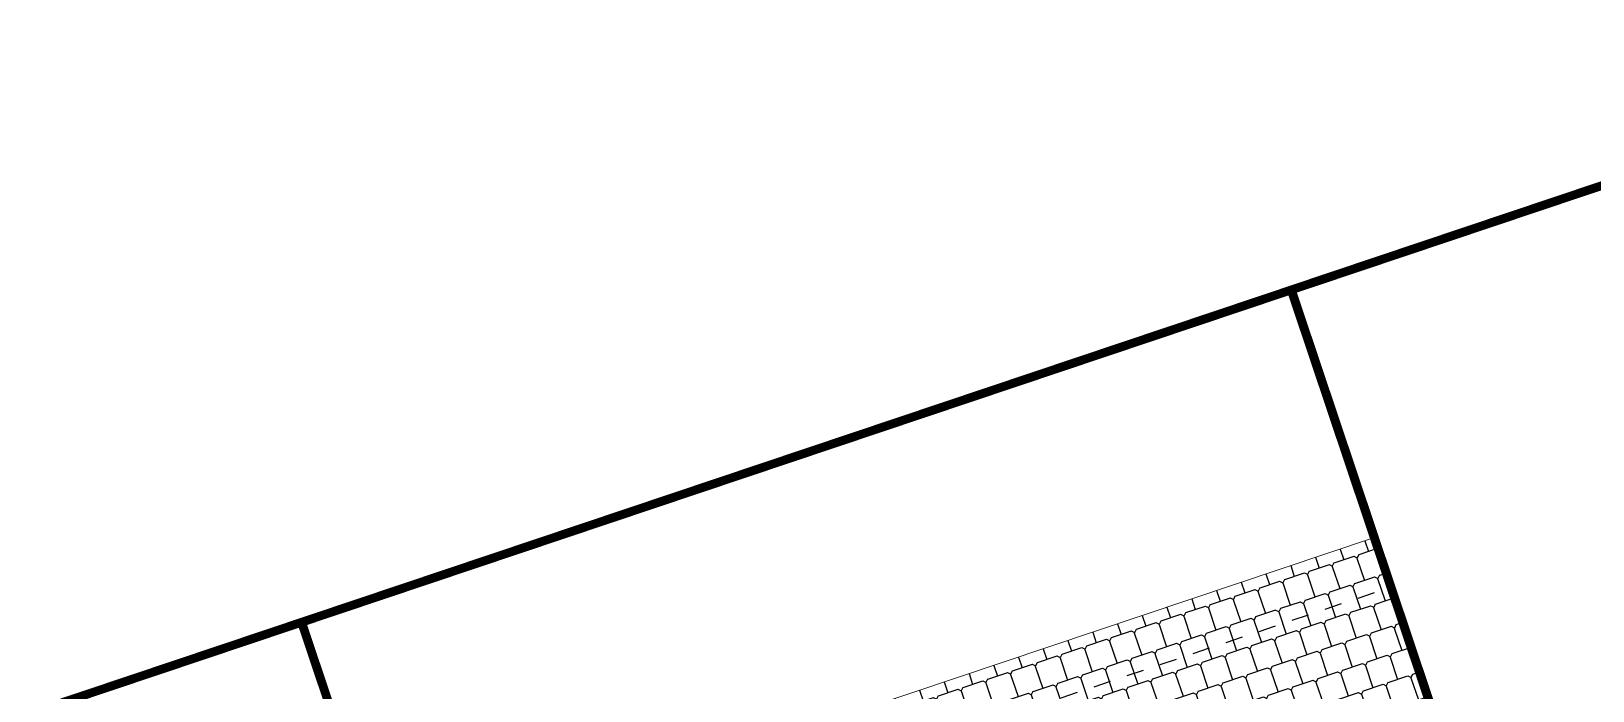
# Model space of a CAD drawing. Header units: metres. Extents: x 568332 to 569219, y 2065964 to 2066430.
# Drawn here: x 568565.68 to 568574.65, y 2066269.28 to 2066273.07 of the extents above; entities that cross this region are included whole.
import ezdxf

# ---------------------------------------------------------------- set-up
doc = ezdxf.new("R2010")
doc.units = ezdxf.units.M
doc.linetypes.add('CENTER', pattern=[2, 1.25, -0.25, 0.25, -0.25])
doc.linetypes.add('HIDDEN', pattern=[0.375, 0.25, -0.125])
doc.layers.get('DEFPOINTS').update_dxf_attribs({"linetype": 'CONTINUOUS'})
for name, color, linetype, lineweight in [('-CENTER', 143, 'CENTER', 13), ('-CONCRETE', 1, 'CONTINUOUS', 35), ('-DIM', 9, 'CONTINUOUS', 13), ('-LINE1', 7, 'CONTINUOUS', 18)]:
    doc.layers.add(name, color=color, linetype=linetype, lineweight=lineweight)
doc.layers.add('-RANH GIOI LO DAT', color=12, linetype='CONTINUOUS')
doc.layers.add('13. NET HATCH', color=252, linetype='CONTINUOUS')

# ---------------------------------------------------------------- blocks, each defined once
blk = doc.blocks.new('M15-T3')
at = {"layer": '-RANH GIOI LO DAT', "linetype": 'HIDDEN', "ltscale": 10, "const_width": 50}
blk.add_lwpolyline([(201411.1560862064, 95933.9783782959), (206409.8034176826, 101050.2748088837), (206409.8034174442, 113240.0698714256), (195409.8034188747, 113240.0698714256), (195409.8034179211, 95794.35342478752)], close=True, dxfattribs=at)
blk = doc.blocks.new('M1-T3.1')
at = {"layer": '13. NET HATCH'}
h = blk.add_hatch(dxfattribs=at)
h.set_pattern_fill('MAIGO-12', color=256, scale=300)
h.set_pattern_definition([(0, (101567.8937481592, 2410.79051715252), (75, 150), [120, -30, 120, -30]), (90, (101552.8937481592, 2425.79051715252), (-74.99999999999999, 150), [135, -165]), (45, (101537.8937481592, 2410.79051715252), (75.00000000142687, 150.0000000028537), [21.213203436, -403.0508652]), (135, (101567.8937481592, 2410.79051715252), (-75.00000000142686, 150.0000000028537), [21.213203436, -403.0508652])])
edge = h.paths.add_edge_path()
edge.add_line((339346.1021523859, 32452.12267292815), (342446.1053392859, 32452.12267292815))
edge.add_line((342446.1053392859, 32452.12267292815), (339346.1630438286, 33951.68456394272))
edge.add_line((339346.1630438286, 33951.68456394272), (339346.0985215557, 32452.12267292815))
at = {"layer": '-CONCRETE', "color": 1, "linetype": 'HIDDEN', "ltscale": 10, "const_width": 50}
blk.add_lwpolyline([(339345.991792275, 50951.97500556499), (345345.9680453291, 50951.97500556491), (345346.0170700845, 30951.99839157377), (339346.0408170305, 30951.99839157377)], close=True, dxfattribs=at)
at = {"layer": '-LINE1'}
blk.add_lwpolyline([(342446.1053392859, 32452.12267292815), (339346.0985215557, 32452.12267292815), (339346.0985215557, 33951.68456394272), (342446.1053392859, 33951.68456394272)], close=True, dxfattribs=at)
blk.add_lwpolyline([(339346.1021523859, 32452.12267292815), (342446.1053392859, 32452.12267292815), (339346.1630438286, 33951.68456394272), (339346.1630438286, 33951.68456394272), (339346.0985215557, 32452.12267292815)], dxfattribs=at)
at = {"layer": 'DEFPOINTS', "linetype": 'HIDDEN', "ltscale": 5}
blk.add_lwpolyline([(342146.1053392859, 32752.12267292815), (339346.1053392856, 32752.12267292815), (339346.1053392856, 33952.12267292815), (342146.1053392859, 33952.12267292815)], close=True, dxfattribs=at)

msp = doc.modelspace()

# ---------------------------------------------------------------- block references
at = {"layer": '-CENTER', "xscale": 0.001, "yscale": 0.001, "zscale": 0.001, "rotation": 108.5514997317249}
msp.add_blockref('M15-T3', (568745.9471004102, 2066111.926841277), dxfattribs=at)

# ---------------------------------------------------------------- next in the draw order: block references
at = {"layer": '-DIM', "xscale": -0.001, "yscale": 0.001, "zscale": 0.001, "rotation": 198.5503080682574}
msp.add_blockref('M1-T3.1', (568229.9827423914, 2066189.150847512), dxfattribs=at)

# ---------------------------------------------------------------- next in the draw order: block references
at = {"layer": '-DIM', "xscale": 0.001, "yscale": 0.001, "zscale": 0.001, "rotation": 198.5500272218371}
msp.add_blockref('M1-T3.1', (568884.7908018663, 2066408.884271305), dxfattribs=at)

doc.saveas('drawing.dxf')
